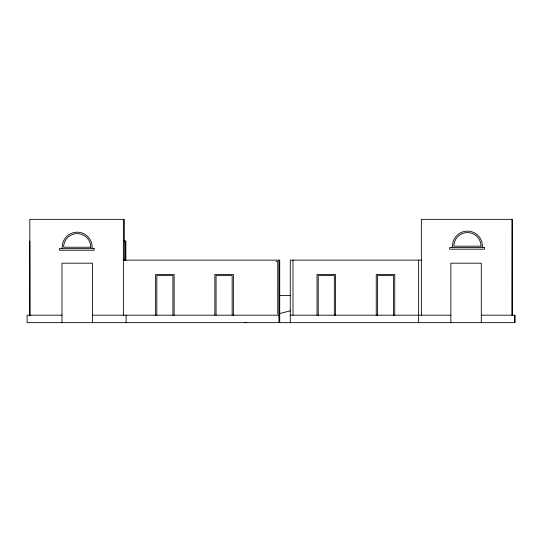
<?xml version="1.0" encoding="UTF-8"?>
<svg xmlns="http://www.w3.org/2000/svg" width="542" height="542" viewBox="0 0 542 542"><rect width="100%" height="100%" fill="white"/><g stroke="black" fill="none" stroke-linecap="round" stroke-linejoin="round"><path stroke-width="0.81" d="M61.978 248.642L62.682 243.331A15.027 15.027 0 0 1 91.713 243.331L92.411 248.642M452.231 247.592L452.929 242.281A15.027 15.027 0 0 1 481.96 242.281L482.658 247.592M244.943 322.659L246.576 322.233M279.293 313.669L290.736 310.674M29.817 241.088L29.918 315.932M123.623 241.088L125.798 241.088L125.771 260.431M123.38 260.126L279.713 260.126L279.713 322.659M421.344 260.126L290.275 260.126L290.275 322.659M276.115 261.332L277.748 261.332L277.748 313.974M279.15 295.471L290.539 295.471M61.978 315.187L27.1 315.187L27.1 322.659L514.9 322.659L514.9 315.187L481.296 315.187M92.411 315.187L278.954 315.187M290.275 315.187L450.863 315.187M514.812 315.187L514.812 322.659M512.183 315.187L512.183 219.341L421.344 219.341L421.344 315.187M512.136 219.341L512.095 315.187M481.296 322.659L481.296 263.188L450.863 263.188L450.863 322.659M418.627 260.126L418.627 322.659M394.759 315.187L394.759 274.401L376.256 274.401L376.256 315.187M393.553 315.187L393.553 275.614L377.462 275.614L377.462 315.187M335.525 315.187L335.525 274.401L317.023 274.401L317.023 315.187M334.319 315.187L334.319 275.614L318.229 275.614L318.229 315.187M292.992 260.126L292.992 315.187M278.954 260.126L278.954 322.659M233.365 315.187L233.365 274.401L214.856 274.401L214.856 315.187M232.159 315.187L232.159 275.614L216.068 275.614L216.068 315.187M174.131 315.187L174.131 274.401L155.629 274.401L155.629 315.187M172.925 315.187L172.925 275.614L156.834 275.614L156.834 315.187M126.103 315.187L126.103 322.659M125.663 241.088L125.663 260.39M124.328 260.539L124.301 219.341L29.817 219.341L29.817 315.187M123.38 219.341L123.38 315.187M92.411 322.659L92.411 263.188L61.978 263.188L61.978 322.659M481.039 246.17L453.85 246.17A13.597 13.597 0 0 1 467.441 232.579A13.597 13.597 0 0 1 481.039 246.17M90.792 247.22L63.597 247.22A13.597 13.597 0 0 1 77.194 233.622A13.597 13.597 0 0 1 90.792 247.22M484.419 247.592L449.603 247.592L449.603 249.191L484.419 249.191L484.419 247.592M94.172 248.642L59.356 248.642L59.356 250.235L94.172 250.235L94.172 248.642"/></g></svg>
